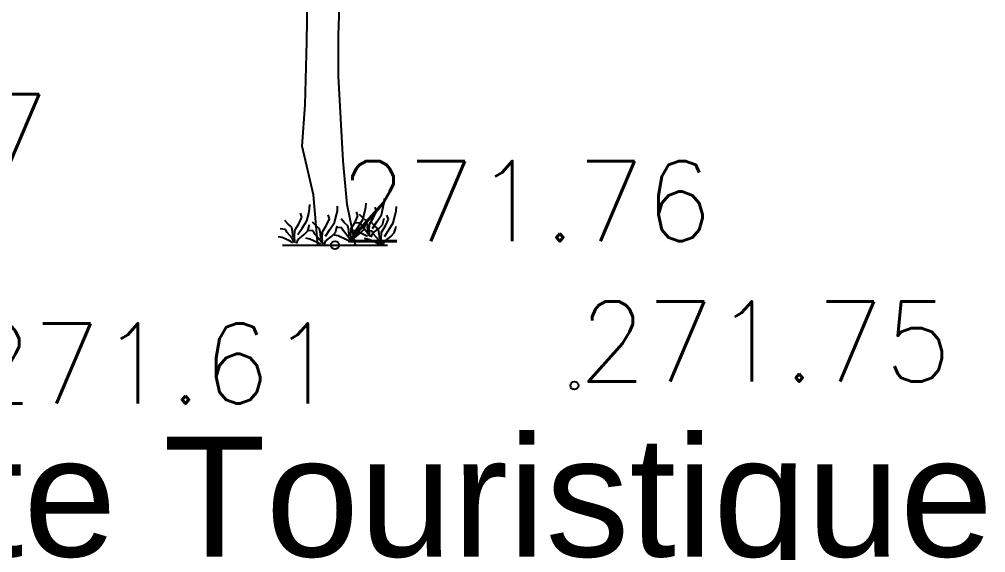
# Model space of a CAD drawing. Extents: x 524954 to 526204, y 9523489 to 9524010.
# Drawn here: x 525731.63 to 525743.7, y 9523629.23 to 9523635.89 of the extents above; entities that cross this region are included whole.
import ezdxf

# ---------------------------------------------------------------- set-up
doc = ezdxf.new("R2010")
doc.units = 0
doc.header["$PDMODE"] = 33
doc.header["$PDSIZE"] = 0.1
doc.linetypes.add('ACAD_ISO12W100', pattern=[21, 12, -3, 0, -3, 0, -3])
doc.linetypes.add('CACHE2', pattern=[4.7625, 3.175, -1.5875])
for name, color, linetype in [('Arbre', 34, 'ACAD_ISO12W100'), ('TopoAlt', 3, 'Continuous'), ('TOPOJIS', 7, 'Continuous'), ('Toponomie', 7, 'CACHE2')]:
    doc.layers.add(name, color=color, linetype=linetype)
doc.styles.add('Simplex 1.0', font='Simplex.shx', dxfattribs={"width": 0.99, "height": 1})
doc.styles.get("Standard").update_dxf_attribs({"font": 'arial.ttf'})

# ---------------------------------------------------------------- blocks, each defined once
blk = doc.blocks.new('TCPOINT M')
at = {"color": 0}
blk.add_point((0, 0), dxfattribs=at)
at = {"layer": 'TopoAlt', "style": 'Simplex 1.0', "width": 0.99}
blk.add_attdef('ALT', (0.15, 0.15), '', height=1, dxfattribs=at)
blk = doc.blocks.new('v088')
at = {"linetype": 'Continuous'}
for p, q in [((0.045, 2.625), (0.064, 3.179)), ((-0.352, 2.542), (-0.344, 3.046)), ((-0.373, 1.752), (-0.352, 2.542)), ((0.043, 2.109), (0.045, 2.625)), ((0.102, 1.053), (0.043, 2.109)), ((-0.412, 1.235), (-0.373, 1.752)), ((-0.268, 0.628), (-0.412, 1.235)), ((0.151, 0.506), (0.102, 1.053)), ((-0.213, 0), (-0.268, 0.628)), ((-0.317, 0.454), (-0.315, 0.507)), ((0.029, 0.435), (0.031, 0.488)), ((0.256, 0), (0.151, 0.506)), ((0.385, 0.474), (0.387, 0.526)), ((0.603, 0.474), (0.615, 0.531)), ((0.615, 0.531), (0.618, 0.584)), ((0.765, 0.43), (0.767, 0.483)), ((-0.416, 0.349), (-0.433, 0.399)), ((-0.353, 0.303), (-0.329, 0.397)), ((-0.329, 0.397), (-0.317, 0.454)), ((-0.07, 0.329), (-0.087, 0.38)), ((-0.007, 0.284), (0.017, 0.377)), ((0.017, 0.377), (0.029, 0.435)), ((0.25, 0.286), (0.286, 0.368)), ((0.286, 0.368), (0.269, 0.418)), ((0.346, 0.341), (0.305, 0.385)), ((0.349, 0.322), (0.373, 0.416)), ((0.373, 0.416), (0.385, 0.474)), ((0.481, 0.344), (0.517, 0.426)), ((0.517, 0.426), (0.5, 0.476)), ((0.524, 0.291), (0.579, 0.38)), ((0.579, 0.38), (0.603, 0.474)), ((0.666, 0.325), (0.649, 0.375)), ((0.728, 0.279), (0.752, 0.373)), ((0.752, 0.373), (0.765, 0.43)), ((-0.587, 0.264), (-0.627, 0.308)), ((-0.541, 0.224), (-0.587, 0.264)), ((-0.502, 0.188), (-0.452, 0.267)), ((-0.452, 0.267), (-0.416, 0.349)), ((-0.409, 0.214), (-0.353, 0.303)), ((-0.327, 0.226), (-0.32, 0.26)), ((-0.24, 0.245), (-0.281, 0.288)), ((-0.195, 0.204), (-0.24, 0.245)), ((-0.156, 0.168), (-0.106, 0.248)), ((-0.106, 0.248), (-0.07, 0.329)), ((-0.063, 0.195), (-0.007, 0.284)), ((0.115, 0.284), (0.075, 0.327)), ((0.161, 0.243), (0.115, 0.284)), ((0.173, 0.185), (0.161, 0.243)), ((0.2, 0.207), (0.25, 0.286)), ((0.315, 0.274), (0.25, 0.279)), ((0.293, 0.233), (0.349, 0.322)), ((0.337, 0.236), (0.315, 0.274)), ((0.392, 0.301), (0.346, 0.341)), ((0.361, 0.197), (0.375, 0.245)), ((0.375, 0.245), (0.382, 0.279)), ((0.404, 0.243), (0.392, 0.301)), ((0.409, 0.175), (0.404, 0.243)), ((0.428, 0.183), (0.43, 0.264)), ((0.43, 0.264), (0.481, 0.344)), ((0.495, 0.24), (0.454, 0.284)), ((0.469, 0.209), (0.524, 0.291)), ((0.546, 0.209), (0.591, 0.255)), ((0.579, 0.163), (0.63, 0.243)), ((0.591, 0.255), (0.606, 0.303)), ((0.606, 0.303), (0.613, 0.337)), ((0.63, 0.243), (0.666, 0.325)), ((0.673, 0.19), (0.728, 0.279)), ((-0.618, 0.197), (-0.683, 0.202)), ((-0.596, 0.159), (-0.618, 0.197)), ((-0.536, 0.087), (-0.596, 0.159)), ((-0.529, 0.166), (-0.541, 0.224)), ((-0.524, 0.099), (-0.529, 0.166)), ((-0.505, 0.106), (-0.502, 0.188)), ((-0.464, 0.132), (-0.409, 0.214)), ((-0.459, 0.072), (-0.387, 0.132)), ((-0.387, 0.132), (-0.341, 0.178)), ((-0.341, 0.178), (-0.327, 0.226)), ((-0.272, 0.178), (-0.337, 0.183)), ((-0.25, 0.139), (-0.272, 0.178)), ((-0.19, 0.067), (-0.25, 0.139)), ((-0.183, 0.147), (-0.195, 0.204)), ((-0.178, 0.079), (-0.183, 0.147)), ((-0.159, 0.087), (-0.156, 0.168)), ((-0.118, 0.113), (-0.063, 0.195)), ((-0.041, 0.113), (0.005, 0.159)), ((0.041, 0.115), (-0.01, 0.125)), ((0.005, 0.159), (0.019, 0.207)), ((0.019, 0.207), (0.026, 0.24)), ((0.084, 0.216), (0.019, 0.221)), ((0.106, 0.178), (0.084, 0.216)), ((0.166, 0.106), (0.106, 0.178)), ((0.178, 0.118), (0.173, 0.185)), ((0.197, 0.125), (0.2, 0.207)), ((0.202, 0.055), (0.197, 0.125)), ((0.272, 0.173), (0.221, 0.183)), ((0.238, 0.151), (0.293, 0.233)), ((0.243, 0.091), (0.315, 0.151)), ((0.365, 0.13), (0.272, 0.173)), ((0.315, 0.151), (0.361, 0.197)), ((0.397, 0.163), (0.337, 0.236)), ((0.406, 0.108), (0.365, 0.13)), ((0.433, 0.108), (0.397, 0.163)), ((0.464, 0.173), (0.399, 0.178)), ((0.433, 0.113), (0.428, 0.183)), ((0.45, 0.099), (0.474, 0.149)), ((0.486, 0.135), (0.464, 0.173)), ((0.474, 0.149), (0.546, 0.209)), ((0.546, 0.063), (0.486, 0.135)), ((0.541, 0.2), (0.495, 0.24)), ((0.553, 0.142), (0.541, 0.2)), ((0.558, 0.075), (0.553, 0.142)), ((0.577, 0.082), (0.579, 0.163)), ((0.618, 0.108), (0.673, 0.19)), ((0.695, 0.108), (0.74, 0.154)), ((0.74, 0.154), (0.755, 0.202)), ((0.755, 0.202), (0.762, 0.236)), ((-0.661, 0.096), (-0.712, 0.106)), ((-0.567, 0.053), (-0.661, 0.096)), ((-0.654, 0), (0.654, 0)), ((-0.527, 0.031), (-0.567, 0.053)), ((-0.5, 0.031), (-0.536, 0.087)), ((-0.5, 0.036), (-0.505, 0.106)), ((-0.483, 0.022), (-0.459, 0.072)), ((-0.315, 0.077), (-0.365, 0.087)), ((-0.221, 0.034), (-0.315, 0.077)), ((-0.18, 0.012), (-0.221, 0.034)), ((-0.154, 0.012), (-0.19, 0.067)), ((-0.154, 0.017), (-0.159, 0.087)), ((-0.137, 0.002), (-0.113, 0.053)), ((-0.113, 0.053), (-0.041, 0.113)), ((0.135, 0.072), (0.041, 0.115)), ((0.175, 0.05), (0.135, 0.072)), ((0.202, 0.05), (0.166, 0.106)), ((0.219, 0.041), (0.243, 0.091)), ((0.421, 0.072), (0.37, 0.082)), ((0.514, 0.029), (0.421, 0.072)), ((0.555, 0.007), (0.514, 0.029)), ((0.582, 0.007), (0.546, 0.063)), ((0.582, 0.012), (0.577, 0.082)), ((0.599, -0.002), (0.623, 0.048)), ((0.623, 0.048), (0.695, 0.108))]:
    blk.add_line(p, q, dxfattribs=at)

msp = doc.modelspace()

# ---------------------------------------------------------------- block references
at = {"layer": 'Arbre'}
msp.add_blockref('v088', (525735.577, 9523633.073), dxfattribs=at)
at = {"layer": 'TOPOJIS'}
ref = msp.add_blockref('TCPOINT M', (525727.293, 9523633.908, 271.77), dxfattribs=at)
ref.add_attrib('ALT', '271.77', (525727.343, 9523633.958, 271.77), dxfattribs={"layer": 'TopoAlt', "height": 1, "style": 'Simplex 1.0', "width": 0.99})
ref = msp.add_blockref('TCPOINT M', (525735.577, 9523633.073, 271.76), dxfattribs=at)
ref.add_attrib('ALT', '271.76', (525735.627, 9523633.123, 271.76), dxfattribs={"layer": 'TopoAlt', "height": 1, "style": 'Simplex 1.0', "width": 0.99})
ref = msp.add_blockref('TCPOINT M', (525738.567, 9523631.32, 271.75), dxfattribs=at)
ref.add_attrib('ALT', '271.75', (525738.617, 9523631.37, 271.75), dxfattribs={"layer": 'TopoAlt', "height": 1, "style": 'Simplex 1.0', "width": 0.99})
ref = msp.add_blockref('TCPOINT M', (525730.902, 9523631.045, 271.61), dxfattribs=at)
ref.add_attrib('ALT', '271.61', (525730.952, 9523631.095, 271.61), dxfattribs={"layer": 'TopoAlt', "height": 1, "style": 'Simplex 1.0', "width": 0.99})

# ---------------------------------------------------------------- texts
at = {"layer": 'Toponomie', "insert": (525716.431, 9523630.683), "char_height": 1.5, "width": 40.17376, "attachment_point": 1}
msp.add_mtext('\\pxqc;Site Touristique \\PLes Rapides', dxfattribs=at)

doc.saveas('drawing.dxf')
